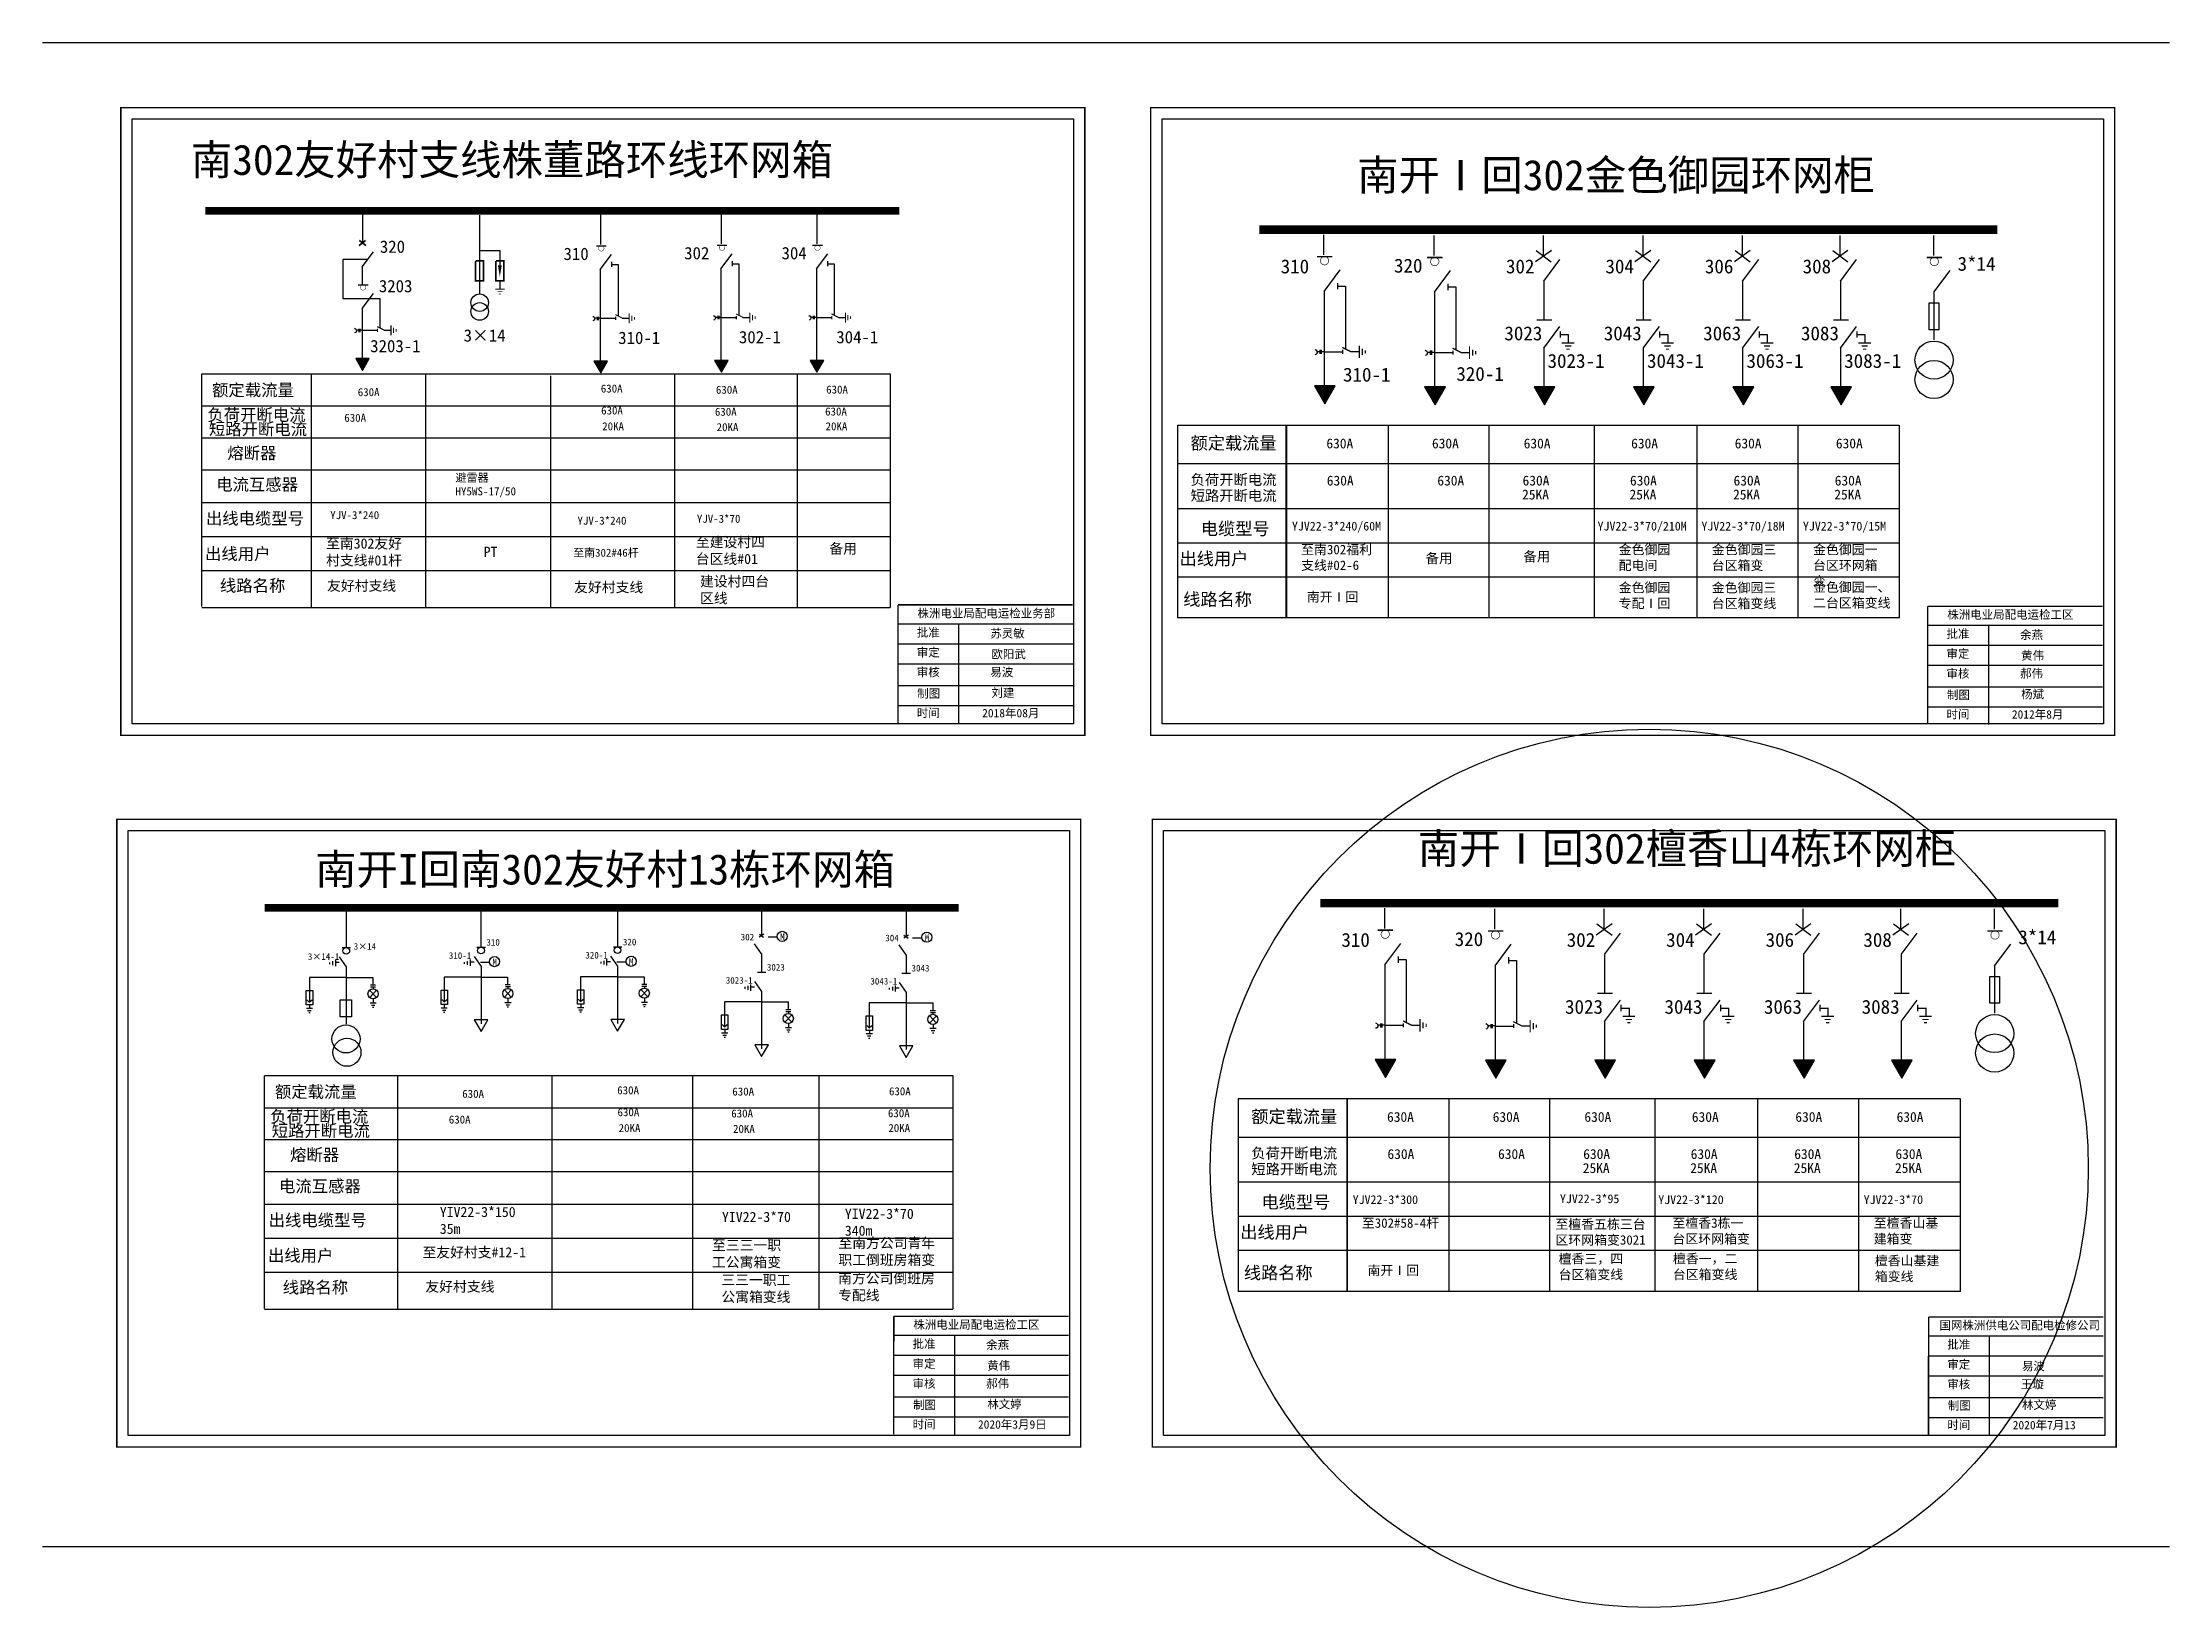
# Model space of a CAD drawing. Extents: x 377 to 797, y -250 to 59.
import ezdxf

# ---------------------------------------------------------------- set-up
doc = ezdxf.new("R2010")
doc.units = 0
doc.header["$LTSCALE"] = 0.774411
doc.layers.get('0').update_dxf_attribs({"linetype": 'CONTINUOUS'})
for name, color, linetype in [('1', 7, 'CONTINUOUS'), ('2', 7, 'CONTINUOUS'), ('Layer2', 1, 'CONTINUOUS')]:
    doc.layers.add(name, color=color, linetype=linetype)
doc.styles.add('HZ', font='')
doc.styles.get("Standard").update_dxf_attribs({"font": '', "height": 2.5})
doc.styles.add('字体', font='', dxfattribs={"height": 2.5})
doc.styles.get('HZ').set_extended_font_data('SimSun')
doc.styles.get('Standard').set_extended_font_data('SimSun')
doc.styles.get('字体').set_extended_font_data('SimSun')

# ---------------------------------------------------------------- blocks, each defined once
blk = doc.blocks.new('JD')
for points in [[(-2, 0.2), (-2, -0.2), (2, 0.2), (2, -0.2)], [(1, -1.2), (1, -0.8), (-1, -1.2), (-1, -0.8)], [(-0.5, -1.8), (-0.5, -2.2), (0.5, -1.8), (0.5, -2.2)]]:
    blk.add_trace(points)

msp = doc.modelspace()

# ---------------------------------------------------------------- hatches: boundary and pattern name
for points in [[(440.38, -6.03), (441.72, -3.7), (439.04, -3.7)], [(511.26, -6.39), (512.6, -4.07), (509.92, -4.07)], [(530.11, -6.39), (531.45, -4.07), (528.77, -4.07)], [(487.43, -6.52), (488.77, -4.2), (486.08, -4.2)], [(630.4, -12.65), (632.46, -9.09), (628.35, -9.09)], [(652.18, -12.8), (654.23, -9.24), (650.12, -9.24)], [(673.78, -12.8), (675.84, -9.24), (671.73, -9.24)], [(693.42, -12.8), (695.47, -9.24), (691.36, -9.24)], [(713.06, -12.8), (715.11, -9.24), (711, -9.24)], [(732.36, -12.8), (734.41, -9.24), (730.3, -9.24)], [(642.39, -145.63), (644.45, -142.07), (640.34, -142.07)], [(664.17, -145.78), (666.22, -142.22), (662.11, -142.22)], [(685.77, -145.78), (687.83, -142.22), (683.71, -142.22)], [(705.41, -145.78), (707.46, -142.22), (703.35, -142.22)], [(725.05, -145.78), (727.1, -142.22), (722.99, -142.22)], [(744.35, -145.78), (746.4, -142.22), (742.29, -142.22)]]:
    msp.add_hatch(color=7).paths.add_polyline_path(points)

# ---------------------------------------------------------------- linework, layer by layer
for p, q in [((377.2, 58.71), (797.2, 58.71)), ((463.49, 24.63), (463.49, 9.01)), ((463.47, 17.62), (467.5, 17.62)), ((467.5, 17.62), (467.5, 14.67)), ((486.58, 18.6), (488.52, 18.6)), ((510.41, 18.73), (512.35, 18.73)), ((529.26, 18.73), (531.2, 18.73)), ((675.15, 17.65), (672, 15.43)), ((672.16, 17.67), (675.13, 15.43)), ((694.78, 17.65), (691.64, 15.43)), ((691.79, 17.67), (694.77, 15.43)), ((714.42, 17.65), (711.28, 15.43)), ((711.43, 17.67), (714.4, 15.43)), ((733.72, 17.65), (730.58, 15.43)), ((730.73, 17.67), (733.71, 15.43)), ((489.53, 15.4), (489.53, 14.4)), ((489.56, 14.9), (490.84, 14.9)), ((490.84, 14.9), (490.84, 4.73)), ((513.37, 15.54), (513.37, 14.53)), ((513.39, 15.03), (514.68, 15.03)), ((514.68, 15.03), (514.68, 4.86)), ((532.22, 15.54), (532.22, 14.53)), ((532.24, 15.03), (533.53, 15.03)), ((533.53, 15.03), (533.53, 4.86)), ((628.88, 16.45), (631.85, 16.45)), ((650.65, 16.3), (653.62, 16.3)), ((749.29, 16.3), (752.26, 16.3)), ((439.54, 10.9), (441.48, 10.9)), ((467.5, 11.58), (467.5, 10.06)), ((632.9, 11.23), (632.9, 10)), ((632.93, 10.61), (634.5, 10.61)), ((634.5, 10.61), (634.5, -1.8)), ((654.67, 11.08), (654.67, 9.85)), ((654.7, 10.46), (656.27, 10.46)), ((656.27, 10.46), (656.27, -1.95)), ((443.8, 8.15), (443.8, 2.33)), ((487.43, 4.27), (490.38, 4.27)), ((491.68, 4.3), (493.04, 4.3)), ((511.26, 4.4), (514.21, 4.4)), ((515.51, 4.43), (516.87, 4.43)), ((530.11, 4.4), (533.06, 4.4)), ((534.36, 4.43), (535.72, 4.43)), ((440.38, 1.9), (443.33, 1.9)), ((444.64, 1.92), (445.99, 1.92)), ((672.25, 3.98), (675.23, 3.98)), ((676.89, 1.67), (676.89, 0.44)), ((676.92, 1.05), (678.49, 1.05)), ((678.49, 1.08), (678.49, -0.57)), ((691.89, 3.98), (694.86, 3.98)), ((696.53, 1.67), (696.53, 0.44)), ((696.56, 1.05), (698.13, 1.05)), ((698.13, 1.08), (698.13, -0.57)), ((711.53, 3.98), (714.5, 3.98)), ((716.17, 1.67), (716.17, 0.44)), ((716.2, 1.05), (717.77, 1.05)), ((717.77, 1.08), (717.77, -0.57)), ((730.83, 3.98), (733.8, 3.98)), ((735.47, 1.67), (735.47, 0.44)), ((735.5, 1.05), (737.07, 1.05)), ((737.07, 1.08), (737.07, -0.57)), ((630.33, -2.36), (633.93, -2.36)), ((635.52, -2.32), (637.17, -2.32)), ((652.1, -2.51), (655.7, -2.51)), ((657.29, -2.47), (658.95, -2.47)), ((408.56, -6.73), (408.56, -52.67)), ((430.24, -6.73), (430.24, -52.82)), ((452.83, -6.73), (452.83, -52.82)), ((477.51, -7.08), (477.51, -52.82)), ((501.98, -6.88), (501.98, -52.82)), ((526.23, -6.87), (526.23, -52.82)), ((544.58, -6.71), (544.58, -52.82)), ((640.86, -116.53), (643.84, -116.53)), ((662.64, -116.68), (665.61, -116.68)), ((687.13, -115.33), (683.99, -117.55)), ((684.15, -115.31), (687.12, -117.55)), ((706.77, -115.33), (703.63, -117.55)), ((703.78, -115.31), (706.75, -117.55)), ((726.41, -115.33), (723.26, -117.55)), ((723.42, -115.31), (726.39, -117.55)), ((745.71, -115.33), (742.57, -117.55)), ((742.72, -115.31), (745.69, -117.55)), ((761.28, -116.68), (764.25, -116.68)), ((644.89, -121.75), (644.89, -122.98)), ((644.92, -122.37), (646.49, -122.37)), ((646.49, -122.37), (646.49, -134.78)), ((666.66, -121.9), (666.66, -123.13)), ((666.69, -122.52), (668.26, -122.52)), ((668.26, -122.52), (668.26, -134.93)), ((684.24, -129), (687.21, -129)), ((703.88, -129), (706.85, -129)), ((723.52, -129), (726.49, -129)), ((742.82, -129), (745.79, -129)), ((688.88, -131.32), (688.88, -132.54)), ((688.91, -131.93), (690.48, -131.93)), ((690.48, -131.9), (690.48, -133.55)), ((708.52, -131.32), (708.52, -132.54)), ((708.55, -131.93), (710.12, -131.93)), ((710.12, -131.9), (710.12, -133.55)), ((728.16, -131.32), (728.16, -132.54)), ((728.18, -131.93), (729.76, -131.93)), ((729.75, -131.9), (729.75, -133.55)), ((747.46, -131.32), (747.46, -132.54)), ((747.49, -131.93), (749.06, -131.93)), ((749.06, -131.9), (749.06, -133.55)), ((642.32, -135.34), (645.92, -135.34)), ((647.51, -135.3), (649.16, -135.3)), ((664.09, -135.49), (667.69, -135.49)), ((669.28, -135.45), (670.94, -135.45)), ((420.97, -145.28), (420.97, -191.22)), ((447.26, -145.28), (447.26, -191.37)), ((477.79, -145.28), (477.79, -191.37)), ((505.54, -145.43), (505.54, -191.37)), ((530.52, -145.42), (530.52, -191.37)), ((556.98, -145.26), (556.98, -191.37)), ((797.2, -238.29), (377.2, -238.29))]:
    msp.add_line(p, q)
at = {"color": 7}
for p, q in [((440.42, 19.32), (440.42, 25.95)), ((487.47, 18.82), (487.47, 25.45)), ((511.3, 18.96), (511.3, 25.58)), ((530.15, 18.96), (530.15, 25.58)), ((630.24, 16.79), (630.24, 20.77)), ((652.01, 16.64), (652.01, 20.61)), ((673.61, 16.64), (673.61, 20.61)), ((693.25, 16.64), (693.25, 20.61)), ((712.89, 16.64), (712.89, 20.61)), ((732.19, 16.64), (732.19, 20.61)), ((750.65, 16.64), (750.65, 20.61)), ((642.23, -116.19), (642.23, -112.21)), ((664, -116.34), (664, -112.37)), ((685.6, -116.34), (685.6, -112.37)), ((705.24, -116.34), (705.24, -112.37)), ((724.88, -116.34), (724.88, -112.37)), ((744.18, -116.34), (744.18, -112.37)), ((762.64, -116.34), (762.64, -112.37))]:
    msp.add_line(p, q, dxfattribs=at)
at = {"color": 0, "linetype": 'Continuous'}
for p, q in [((441.43, 15.88), (436.5, 15.88)), ((436.5, 15.88), (436.5, 8.14)), ((436.5, 8.14), (443.81, 8.14))]:
    msp.add_line(p, q, dxfattribs=at)
at = {"color": 0}
for p, q in [((440.29, 14.4), (440.29, 10.94)), ((487.34, 13.9), (487.34, -4.61)), ((511.17, 14.04), (511.17, -4.48)), ((530.02, 14.04), (530.02, -4.48)), ((630.27, 9.59), (630.27, -9.25)), ((652.04, 9.43), (652.04, -9.4)), ((673.65, 11.58), (673.65, 4.01)), ((693.28, 11.58), (693.28, 4.01)), ((712.92, 11.58), (712.92, 4.01)), ((732.22, 11.58), (732.22, 4.01)), ((750.68, 9.43), (750.68, 0.01)), ((440.29, 6.2), (440.29, -4.11)), ((673.65, -1.56), (673.65, -9.4)), ((693.28, -1.56), (693.28, -9.4)), ((712.92, -1.56), (712.92, -9.4)), ((732.22, -1.56), (732.22, -9.4)), ((622.74, -16.81), (622.74, -54.9)), ((622.83, -16.81), (622.83, -54.9)), ((642.9, -16.81), (642.9, -54.9)), ((662.79, -16.81), (662.79, -54.9)), ((683.6, -16.81), (683.6, -54.9)), ((703.87, -16.81), (703.87, -54.9)), ((723.79, -16.81), (723.79, -54.9)), ((743.85, -16.81), (743.85, -54.9)), ((601.39, -24.44), (743.85, -24.44)), ((601.39, -33.26), (743.85, -33.26)), ((601.39, -46.76), (629.35, -46.76)), ((629.26, -46.76), (681.78, -46.76)), ((681.51, -46.76), (743.85, -46.76)), ((685.63, -121.4), (685.63, -128.97)), ((705.27, -121.4), (705.27, -128.97)), ((724.91, -121.4), (724.91, -128.97)), ((744.21, -121.4), (744.21, -128.97)), ((642.26, -123.4), (642.26, -142.23)), ((664.03, -123.55), (664.03, -142.38)), ((762.67, -123.55), (762.67, -132.97)), ((685.63, -134.55), (685.63, -142.38)), ((705.27, -134.55), (705.27, -142.38)), ((724.91, -134.55), (724.91, -142.38)), ((744.21, -134.55), (744.21, -142.38)), ((634.73, -149.79), (634.73, -187.88)), ((634.81, -149.79), (634.81, -187.88)), ((654.89, -149.79), (654.89, -187.88)), ((674.78, -149.79), (674.78, -187.88)), ((695.59, -149.79), (695.59, -187.88)), ((715.85, -149.79), (715.85, -187.88)), ((735.78, -149.79), (735.78, -187.88)), ((755.84, -149.79), (755.84, -187.88)), ((613.38, -157.42), (755.84, -157.42)), ((613.38, -166.24), (755.84, -166.24)), ((613.38, -179.74), (641.34, -179.74)), ((641.25, -179.74), (693.77, -179.74)), ((693.5, -179.74), (755.84, -179.74))]:
    msp.add_line(p, q, dxfattribs=at)
at = {"linetype": 'Continuous'}
for p, q in [((408.66, -6.71), (544.58, -6.71)), ((408.56, -13.04), (431.13, -13.04)), ((431.13, -13.04), (544.54, -13.04)), ((408.56, -19.36), (448.63, -19.36)), ((448.36, -19.36), (544.58, -19.36)), ((408.56, -25.68), (544.58, -25.68)), ((408.56, -32.08), (544.58, -32.08)), ((408.56, -38.81), (544.58, -38.81)), ((408.66, -45.53), (544.58, -45.53)), ((408.66, -52.82), (544.58, -52.82)), ((421.06, -145.26), (556.98, -145.26)), ((420.97, -151.6), (443.53, -151.6)), ((443.53, -151.6), (556.95, -151.6)), ((420.97, -157.91), (461.04, -157.91)), ((460.77, -157.91), (556.98, -157.91)), ((420.97, -164.23), (556.98, -164.23)), ((420.97, -170.63), (556.98, -170.63)), ((420.97, -177.36), (556.98, -177.36)), ((421.06, -184.08), (556.98, -184.08)), ((421.06, -191.37), (556.98, -191.37))]:
    msp.add_line(p, q, dxfattribs=at)
at = {"color": 7, "linetype": 'Continuous'}
for p, q in [((546.12, -56.08), (580.64, -56.08)), ((558.1, -56.08), (558.1, -75.7)), ((749.47, -56.35), (783.98, -56.35)), ((761.44, -56.35), (761.44, -75.97)), ((546.12, -60.02), (580.64, -60.02)), ((749.47, -60.28), (783.98, -60.28)), ((546.12, -63.95), (580.64, -63.95)), ((749.47, -64.22), (783.98, -64.22)), ((546.12, -68.24), (580.64, -68.24)), ((749.47, -68.5), (783.98, -68.5)), ((546.12, -72.17), (580.64, -72.17)), ((749.47, -72.43), (783.98, -72.43)), ((437.16, -112.83), (437.16, -119.92)), ((463.77, -112.76), (463.77, -119.86)), ((490.73, -112.7), (490.73, -119.79)), ((519.17, -112.15), (519.17, -117.65)), ((547.72, -112.32), (547.72, -117.82)), ((436.35, -119.97), (438.04, -119.97)), ((462.4, -121.78), (463.79, -123.73)), ((462.96, -119.9), (464.65, -119.9)), ((489.35, -121.71), (490.75, -123.67)), ((489.92, -119.84), (491.61, -119.84)), ((519.17, -121.23), (517.79, -119.28)), ((519.17, -121.23), (519.17, -124.78)), ((520.46, -117.88), (522.19, -117.88)), ((547.72, -121.41), (546.34, -119.45)), ((547.72, -121.41), (547.72, -124.96)), ((549.01, -118.06), (550.74, -118.06)), ((437.23, -125.87), (429.89, -125.87)), ((429.89, -125.87), (429.89, -130.76)), ((433.86, -122.91), (433.86, -123.25)), ((434.47, -122.7), (434.47, -123.44)), ((435.02, -122.43), (435.02, -123.65)), ((435.8, -122.93), (435.02, -122.93)), ((435.79, -121.84), (437.18, -123.79)), ((437.18, -123.79), (437.18, -135.09)), ((437.23, -125.87), (442.43, -125.87)), ((442.43, -125.87), (442.43, -127.35)), ((463.84, -125.81), (456.49, -125.81)), ((456.49, -125.81), (456.49, -130.7)), ((460.47, -122.85), (460.47, -123.19)), ((461.08, -122.64), (461.08, -123.38)), ((461.63, -122.37), (461.63, -123.59)), ((462.41, -122.87), (461.63, -122.87)), ((463.65, -122.88), (465.38, -122.88)), ((463.79, -123.73), (463.79, -135.03)), ((463.84, -125.81), (469.04, -125.81)), ((469.04, -125.81), (469.04, -127.28)), ((490.79, -125.74), (483.45, -125.74)), ((483.45, -125.74), (483.45, -130.64)), ((487.43, -122.79), (487.43, -123.12)), ((488.04, -122.58), (488.04, -123.31)), ((488.59, -122.3), (488.59, -123.52)), ((489.37, -122.81), (488.59, -122.81)), ((490.6, -122.82), (492.34, -122.82)), ((490.75, -123.67), (490.75, -134.97)), ((490.79, -125.74), (496, -125.74)), ((496, -125.74), (496, -127.22)), ((518.35, -124.83), (520.04, -124.83)), ((546.9, -125.01), (548.6, -125.01)), ((441.79, -128.39), (443.13, -129.83)), ((443.16, -128.41), (441.8, -129.86)), ((441.95, -127.35), (442.95, -127.35)), ((441.99, -127.74), (442.98, -127.74)), ((442.48, -127.74), (442.48, -128.05)), ((442.5, -130.13), (442.5, -130.85)), ((468.4, -128.33), (469.74, -129.77)), ((469.77, -128.35), (468.41, -129.8)), ((468.56, -127.29), (469.55, -127.29)), ((468.59, -127.68), (469.59, -127.68)), ((469.09, -127.68), (469.09, -127.99)), ((469.1, -130.06), (469.1, -130.79)), ((483.45, -130.65), (482.98, -130.19)), ((483.45, -130.65), (483.98, -130.19)), ((495.35, -128.26), (496.7, -129.71)), ((496.72, -128.29), (495.37, -129.73)), ((495.52, -127.22), (496.51, -127.22)), ((495.55, -127.61), (496.55, -127.61)), ((496.05, -127.61), (496.05, -127.92)), ((496.06, -130), (496.06, -130.72)), ((515.86, -127.77), (515.86, -128.11)), ((516.47, -127.56), (516.47, -128.3)), ((517.02, -127.29), (517.02, -128.51)), ((517.8, -127.8), (517.02, -127.8)), ((517.79, -126.7), (519.18, -128.65)), ((519.18, -128.65), (519.18, -139.96)), ((544.41, -127.95), (544.41, -128.29)), ((545.02, -127.74), (545.02, -128.48)), ((545.57, -127.47), (545.57, -128.69)), ((546.35, -127.97), (545.57, -127.97)), ((546.34, -126.88), (547.74, -128.83)), ((547.74, -128.83), (547.74, -140.13)), ((429.29, -131.94), (430.5, -131.94)), ((429.88, -130.78), (429.41, -130.31)), ((429.55, -132.4), (430.24, -132.4)), ((429.76, -132.81), (430.04, -132.81)), ((429.88, -130.78), (430.42, -130.31)), ((429.91, -131.32), (429.91, -131.93)), ((441.88, -130.88), (443.1, -130.88)), ((442.15, -131.34), (442.83, -131.34)), ((442.36, -131.75), (442.63, -131.75)), ((455.9, -131.88), (457.11, -131.88)), ((456.49, -130.72), (456.02, -130.25)), ((456.16, -132.33), (456.85, -132.33)), ((456.37, -132.74), (456.65, -132.74)), ((456.49, -130.72), (457.02, -130.25)), ((456.52, -131.26), (456.52, -131.87)), ((468.49, -130.82), (469.71, -130.82)), ((468.76, -131.28), (469.44, -131.28)), ((468.97, -131.69), (469.24, -131.69)), ((482.86, -131.81), (484.07, -131.81)), ((483.12, -132.27), (483.81, -132.27)), ((483.33, -132.68), (483.6, -132.68)), ((483.48, -131.19), (483.48, -131.81)), ((495.45, -130.76), (496.67, -130.76)), ((495.72, -131.21), (496.4, -131.21)), ((495.93, -131.62), (496.2, -131.62)), ((519.23, -130.73), (511.89, -130.73)), ((511.89, -130.73), (511.89, -135.62)), ((519.23, -130.73), (524.43, -130.73)), ((523.79, -133.25), (525.13, -134.69)), ((525.16, -133.27), (523.8, -134.72)), ((523.95, -132.21), (524.95, -132.21)), ((523.99, -132.6), (524.98, -132.6)), ((524.43, -130.73), (524.43, -132.21)), ((524.48, -132.6), (524.48, -132.91)), ((547.78, -130.91), (540.44, -130.91)), ((540.44, -130.91), (540.44, -135.8)), ((547.78, -130.91), (552.99, -130.91)), ((552.34, -133.43), (553.68, -134.87)), ((553.71, -133.45), (552.35, -134.9)), ((552.51, -132.39), (553.5, -132.39)), ((552.54, -132.78), (553.53, -132.78)), ((552.99, -130.91), (552.99, -132.38)), ((553.03, -132.78), (553.03, -133.09)), ((511.29, -136.8), (512.51, -136.8)), ((511.88, -135.64), (511.41, -135.17)), ((511.55, -137.26), (512.24, -137.26)), ((511.77, -137.67), (512.04, -137.67)), ((511.88, -135.64), (512.42, -135.17)), ((511.91, -136.18), (511.91, -136.79)), ((523.88, -135.75), (525.1, -135.75)), ((524.15, -136.2), (524.83, -136.2)), ((524.36, -136.61), (524.63, -136.61)), ((524.5, -134.99), (524.5, -135.71)), ((539.84, -136.98), (541.06, -136.98)), ((540.43, -135.82), (539.96, -135.35)), ((540.11, -137.44), (540.79, -137.44)), ((540.32, -137.85), (540.59, -137.85)), ((540.43, -135.82), (540.97, -135.35)), ((540.47, -136.36), (540.47, -136.97)), ((552.44, -135.92), (553.65, -135.92)), ((552.7, -136.38), (553.39, -136.38)), ((552.91, -136.79), (553.19, -136.79)), ((553.05, -135.17), (553.05, -135.89)), ((545.3, -196.54), (579.81, -196.54)), ((557.28, -196.54), (557.28, -216.17)), ((749.63, -196.67), (784.14, -196.67)), ((761.61, -196.67), (761.61, -216.29)), ((545.3, -200.48), (579.81, -200.48)), ((749.63, -200.61), (784.14, -200.61)), ((545.3, -204.41), (579.81, -204.41)), ((749.63, -204.54), (784.14, -204.54)), ((545.3, -208.7), (579.81, -208.7)), ((749.63, -208.83), (784.14, -208.83)), ((545.3, -212.63), (579.81, -212.63)), ((749.63, -212.76), (784.14, -212.76))]:
    msp.add_line(p, q, dxfattribs=at)
at = {"color": 7, "linetype": 'Continuous', "const_width": 0.277}
for points in [[(392.66, 45.86), (583.02, 45.86), (583.02, -78.08), (392.66, -78.08)], [(596.04, 45.86), (786.39, 45.86), (786.39, -78.08), (596.04, -78.08)], [(391.87, -94.66), (582.22, -94.66), (582.22, -218.6), (391.87, -218.6)], [(596.33, -94.66), (786.68, -94.66), (786.68, -218.6), (596.33, -218.6)]]:
    msp.add_lwpolyline(points, close=True, dxfattribs=at)
at = {"color": 7, "linetype": 'Continuous'}
for points in [[(394.9, 43.62), (580.78, 43.62), (580.78, -75.84), (394.9, -75.84)], [(598.27, 43.62), (784.15, 43.62), (784.15, -75.84), (598.27, -75.84)], [(394.11, -96.9), (579.99, -96.9), (579.99, -216.36), (394.11, -216.36)], [(598.57, -96.9), (784.45, -96.9), (784.45, -216.36), (598.57, -216.36)], [(429.28, -128.44), (430.55, -128.44), (430.55, -131.32), (429.28, -131.32)], [(455.89, -128.38), (457.16, -128.38), (457.16, -131.26), (455.89, -131.26)], [(482.84, -128.31), (484.12, -128.31), (484.12, -131.19), (482.84, -131.19)], [(435.98, -130.33), (438.18, -130.33), (438.18, -133.67), (435.98, -133.67)], [(463.79, -136.59), (465.14, -134.25), (462.44, -134.25)], [(490.75, -136.52), (492.1, -134.19), (489.4, -134.19)], [(511.28, -133.3), (512.55, -133.3), (512.55, -136.18), (511.28, -136.18)], [(539.83, -133.48), (541.1, -133.48), (541.1, -136.36), (539.83, -136.36)], [(519.18, -141.51), (520.53, -139.18), (517.84, -139.18)], [(547.74, -141.69), (549.08, -139.36), (546.39, -139.36)]]:
    msp.add_lwpolyline(points, close=True, dxfattribs=at)
for points, const_width in [([(409.36, 25.49), (546.41, 25.49)], 1.56), ([(441, 19.64), (439.68, 18.61)], 0.327), ([(439.76, 19.64), (441.07, 18.61)], 0.327), ([(486.58, 18.6), (488.52, 18.6)], 0.165), ([(510.41, 18.73), (512.35, 18.73)], 0.165), ([(529.26, 18.73), (531.2, 18.73)], 0.165), ([(462.69, 15.6), (462.69, 11.68), (464.26, 11.68), (464.26, 15.6), (462.74, 15.6)], 0.332), ([(466.71, 15.6), (466.71, 11.68), (468.29, 11.68), (468.29, 15.6), (466.76, 15.6)], 0.332), ([(628.88, 16.45), (631.85, 16.45)], 0.253), ([(650.65, 16.3), (653.62, 16.3)], 0.253), ([(749.29, 16.3), (752.26, 16.3)], 0.253), ([(439.54, 10.9), (441.48, 10.9)], 0.165), ([(490.32, 4.99), (491.76, 4.27)], 0.216), ([(490.38, 4.6), (490.38, 3.94)], 0.216), ([(514.16, 5.12), (515.6, 4.4)], 0.216), ([(514.21, 4.73), (514.21, 4.07)], 0.216), ([(533.01, 5.12), (534.45, 4.4)], 0.216), ([(533.06, 4.73), (533.06, 4.07)], 0.216), ([(443.28, 2.62), (444.72, 1.9)], 0.216), ([(443.33, 2.23), (443.33, 1.56)], 0.216), ([(633.86, -1.48), (635.62, -2.36)], 0.264), ([(633.93, -1.95), (633.93, -2.76)], 0.264), ([(655.64, -1.63), (657.39, -2.51)], 0.264), ([(655.7, -2.1), (655.7, -2.91)], 0.264), ([(421.07, -112.15), (558.12, -112.15)], 1.56), ([(640.86, -116.53), (643.84, -116.53)], 0.253), ([(662.64, -116.68), (665.61, -116.68)], 0.253), ([(761.28, -116.68), (764.25, -116.68)], 0.253), ([(645.85, -134.46), (647.61, -135.34)], 0.264), ([(645.92, -134.93), (645.92, -135.74)], 0.264), ([(667.62, -134.61), (669.38, -135.49)], 0.264), ([(667.69, -135.08), (667.69, -135.89)], 0.264)]:
    msp.add_lwpolyline(points, dxfattribs=dict(const_width=const_width))
at = {"color": 0, "const_width": 1.66}
for points in [[(617.51, 21.76), (763.24, 21.76)], [(629.5, -111.22), (775.23, -111.22)]]:
    msp.add_lwpolyline(points, dxfattribs=at)
for points, const_width in [([(487, 18.06, 1), (488.08, 18.06, 1)], 0.0824), ([(510.84, 18.19, 1), (511.91, 18.19, 1)], 0.0824), ([(529.69, 18.19, 1), (530.76, 18.19, 1)], 0.0824), ([(629.53, 15.62, 1), (631.17, 15.62, 1)], 0.126), ([(651.3, 15.47, 1), (652.94, 15.47, 1)], 0.126), ([(749.94, 15.47, 1), (751.58, 15.47, 1)], 0.126), ([(439.96, 10.36, 1), (441.03, 10.36, 1)], 0.0824), ([(641.52, -117.36, 1), (643.16, -117.36, 1)], 0.126), ([(663.29, -117.51, 1), (664.93, -117.51, 1)], 0.126), ([(761.93, -117.51, 1), (763.57, -117.51, 1)], 0.126)]:
    msp.add_lwpolyline(points, format="xyb", close=True, dxfattribs=dict(const_width=const_width))
for points, format in [([(467.5, 14.72, 0.774, 0, 0), (467.5, 12.51, 0, 0, 0)], "xyseb"), ([(485.86, 4.65, -0.877934), (485.87, 3.77)], "xyb"), ([(509.69, 4.78, -0.877934), (509.71, 3.91)], "xyb"), ([(528.54, 4.78, -0.877934), (528.56, 3.91)], "xyb"), ([(438.81, 2.28, -0.877934), (438.83, 1.4)], "xyb"), ([(628.42, -1.89, -0.877934), (628.44, -2.96)], "xyb"), ([(650.19, -2.04, -0.877934), (650.21, -3.11)], "xyb"), ([(640.4, -134.87, -0.877934), (640.42, -135.94)], "xyb"), ([(662.18, -135.02, -0.877934), (662.2, -136.09)], "xyb")]:
    msp.add_lwpolyline(points, format=format)
for points in [[(486.7, 4.28), (486.24, 4.28)], [(486.7, 4.58), (486.7, 3.92)], [(486.9, 4.58), (486.9, 3.92)], [(487.42, 4.28), (486.9, 4.28)], [(510.53, 4.41), (510.08, 4.41)], [(510.53, 4.72), (510.53, 4.06)], [(510.74, 4.72), (510.74, 4.06)], [(511.26, 4.41), (510.74, 4.41)], [(529.38, 4.41), (528.93, 4.41)], [(529.38, 4.72), (529.38, 4.06)], [(529.59, 4.72), (529.59, 4.06)], [(530.11, 4.41), (529.59, 4.41)], [(439.66, 1.91), (439.2, 1.91)], [(439.66, 2.21), (439.66, 1.55)], [(439.86, 2.21), (439.86, 1.55)], [(440.38, 1.91), (439.86, 1.91)], [(629.44, -2.34), (628.89, -2.34)], [(629.44, -1.97), (629.44, -2.77)], [(629.69, -1.97), (629.69, -2.77)], [(630.33, -2.34), (629.69, -2.34)], [(651.22, -2.49), (650.66, -2.49)], [(651.22, -2.12), (651.22, -2.93)], [(651.46, -2.12), (651.46, -2.93)], [(652.1, -2.49), (651.46, -2.49)], [(641.43, -135.32), (640.88, -135.32)], [(641.43, -134.95), (641.43, -135.76)], [(641.68, -134.95), (641.68, -135.76)], [(642.32, -135.32), (641.68, -135.32)], [(663.21, -135.47), (662.65, -135.47)], [(663.21, -135.11), (663.21, -135.91)], [(663.45, -135.11), (663.45, -135.91)], [(664.09, -135.47), (663.45, -135.47)]]:
    msp.add_lwpolyline(points)
at = {"color": 0, "linetype": 'Continuous'}
for points in [[(749.75, 7.3), (751.66, 7.3), (751.66, 2), (749.75, 2)], [(761.74, -125.68), (763.65, -125.68), (763.65, -130.98), (761.74, -130.98)]]:
    msp.add_lwpolyline(points, close=True, dxfattribs=at)
at = {"color": 7}
for points in [[(440.38, -6.03), (441.72, -3.7), (439.04, -3.7)], [(511.26, -6.39), (512.6, -4.07), (509.92, -4.07)], [(530.11, -6.39), (531.45, -4.07), (528.77, -4.07)], [(487.43, -6.52), (488.77, -4.2), (486.08, -4.2)], [(630.4, -12.65), (632.46, -9.09), (628.35, -9.09)], [(652.18, -12.8), (654.23, -9.24), (650.12, -9.24)], [(673.78, -12.8), (675.84, -9.24), (671.73, -9.24)], [(693.42, -12.8), (695.47, -9.24), (691.36, -9.24)], [(713.06, -12.8), (715.11, -9.24), (711, -9.24)], [(732.36, -12.8), (734.41, -9.24), (730.3, -9.24)], [(642.39, -145.63), (644.45, -142.07), (640.34, -142.07)], [(664.17, -145.78), (666.22, -142.22), (662.11, -142.22)], [(685.77, -145.78), (687.83, -142.22), (683.71, -142.22)], [(705.41, -145.78), (707.46, -142.22), (703.35, -142.22)], [(725.05, -145.78), (727.1, -142.22), (722.99, -142.22)], [(744.35, -145.78), (746.4, -142.22), (742.29, -142.22)]]:
    msp.add_lwpolyline(points, close=True, dxfattribs=at)
at = {"color": 7, "linetype": 'Continuous', "const_width": 0.277}
for points in [[(546.12, -52.32), (546.1, -75.64)], [(546.12, -52.32), (580.64, -52.32)], [(749.47, -52.59), (749.45, -75.9)], [(749.47, -52.59), (783.98, -52.59)], [(545.3, -192.79), (545.28, -216.1)], [(545.3, -192.79), (579.81, -192.79)], [(749.63, -192.91), (749.61, -216.23)], [(749.63, -192.91), (784.14, -192.91)]]:
    msp.add_lwpolyline(points, dxfattribs=at)
at = {"color": 7, "linetype": 'Continuous'}
for points in [[(519.64, -117.35), (518.69, -117.94)], [(518.75, -117.35), (519.57, -117.94)], [(548.19, -117.53), (547.25, -118.12)], [(547.31, -117.53), (548.13, -118.12)]]:
    msp.add_lwpolyline(points, dxfattribs=at)
for centre in [(463.52, 7.35), (463.52, 5.61)]:
    msp.add_circle(centre, 1.74)
at = {"color": 0, "linetype": 'Continuous'}
for centre in [(750.71, -3.99), (750.71, -7.83), (762.69, -136.97), (762.69, -140.81)]:
    msp.add_circle(centre, 3.76, dxfattribs=at)
at = {"color": 1, "linetype": 'Continuous'}
msp.add_circle((694.47, -163.58), 86.7, dxfattribs=at)
at = {"color": 7, "linetype": 'Continuous'}
for centre, radius in [((523.27, -117.77), 1), ((551.82, -117.95), 1), ((437.17, -120.63), 0.666), ((463.78, -120.56), 0.666), ((466.46, -122.77), 1), ((490.74, -120.5), 0.666), ((493.42, -122.7), 1), ((442.46, -129.12), 1), ((469.07, -129.06), 1), ((496.03, -128.99), 1), ((524.46, -133.98), 1), ((553.01, -134.16), 1), ((437.12, -138.03), 2.77), ((437.31, -140.66), 2.77)]:
    msp.add_circle(centre, radius, dxfattribs=at)
at = {"layer": '1'}
for points in [[(485.86, 4.66, -0.877934), (485.87, 3.78)], [(509.69, 4.79, -0.877934), (509.71, 3.92)], [(528.54, 4.79, -0.877934), (528.56, 3.92)], [(438.81, 2.29, -0.877934), (438.83, 1.41)], [(628.41, -1.88, -0.877934), (628.43, -2.95)], [(650.19, -2.03, -0.877934), (650.21, -3.1)], [(640.4, -134.86, -0.877934), (640.42, -135.93)], [(662.18, -135.01, -0.877934), (662.2, -136.08)]]:
    msp.add_lwpolyline(points, format="xyb", dxfattribs=at)
at = {"layer": '2'}
for p, q in [((440.29, 14.4), (442.53, 17.38)), ((487.34, 13.9), (489.57, 16.88)), ((511.17, 14.04), (513.4, 17.02)), ((530.02, 14.04), (532.25, 17.02)), ((630.27, 9.56), (633.46, 13.82)), ((652.04, 9.41), (655.23, 13.67)), ((673.65, 11.6), (676.84, 15.86)), ((693.28, 11.6), (696.47, 15.86)), ((712.92, 11.6), (716.11, 15.86)), ((732.22, 11.6), (735.41, 15.86)), ((750.68, 9.41), (753.87, 13.67)), ((440.29, 6.2), (442.53, 9.18)), ((673.65, -1.62), (676.84, 2.64)), ((693.28, -1.62), (696.47, 2.64)), ((712.92, -1.62), (716.11, 2.64)), ((732.22, -1.62), (735.41, 2.64)), ((601.39, -16.81), (629.35, -16.81)), ((601.39, -54.9), (601.39, -16.81)), ((629.26, -16.81), (681.78, -16.81)), ((681.51, -16.81), (743.79, -16.81)), ((601.39, -40.05), (629.35, -40.05)), ((629.26, -40.05), (681.78, -40.05)), ((681.51, -40.05), (743.85, -40.05)), ((629.35, -54.9), (601.39, -54.9)), ((743.92, -54.9), (629.26, -54.9)), ((685.63, -121.38), (688.82, -117.12)), ((705.27, -121.38), (708.46, -117.12)), ((724.91, -121.38), (728.1, -117.12)), ((744.21, -121.38), (747.4, -117.12)), ((642.26, -123.42), (645.45, -119.16)), ((664.03, -123.57), (667.22, -119.31)), ((762.67, -123.57), (765.86, -119.31)), ((685.63, -134.6), (688.82, -130.34)), ((705.27, -134.6), (708.46, -130.34)), ((724.91, -134.6), (728.1, -130.34)), ((744.21, -134.6), (747.4, -130.34)), ((613.38, -149.79), (641.34, -149.79)), ((613.38, -187.88), (613.38, -149.79)), ((641.25, -149.79), (693.77, -149.79)), ((693.5, -149.79), (755.78, -149.79)), ((613.38, -173.03), (641.34, -173.03)), ((641.25, -173.03), (693.77, -173.03)), ((693.5, -173.03), (755.84, -173.03)), ((641.34, -187.88), (613.38, -187.88)), ((755.91, -187.88), (641.25, -187.88))]:
    msp.add_line(p, q, dxfattribs=at)

# ---------------------------------------------------------------- block references
for p, xscale, yscale, zscale in [((467.53, 9.99), 0.4643390550012896, 0.4643390549371844, 0.4643390550196499), ((678.44, -0.6), 0.6149904478500421, 0.6149904478500421, 0.6149904479588475), ((698.08, -0.6), 0.6149904478500421, 0.6149904478500421, 0.6149904479588475), ((717.72, -0.6), 0.6149904478500421, 0.6149904478500421, 0.6149904479588475), ((737.02, -0.6), 0.6149904478500421, 0.6149904478500421, 0.6149904479588475), ((690.43, -133.58), 0.6149904478500048, 0.6149904478500332, 0.6149904479588475), ((710.07, -133.58), 0.6149904478500048, 0.6149904478500332, 0.6149904479588475), ((729.71, -133.58), 0.6149904478500048, 0.6149904478500332, 0.6149904479588475), ((749.01, -133.58), 0.6149904478500048, 0.6149904478500332, 0.6149904479588475)]:
    msp.add_blockref('JD', p, dxfattribs=dict(xscale=xscale, yscale=yscale, zscale=zscale))
at = {"rotation": 90}
for p, xscale, yscale, zscale in [((493.06, 4.26), 0.5041395453605304, 0.5041395453605304, 0.5041395454499057), ((516.89, 4.39), 0.5041395453605304, 0.5041395453605304, 0.5041395454499057), ((535.74, 4.39), 0.5041395453605304, 0.5041395453605304, 0.5041395454499057), ((446.01, 1.88), 0.5041395453605304, 0.5041395453605304, 0.5041395454499057), ((637.2, -2.37), 0.6149904478500421, 0.6149904478500421, 0.6149904479588475), ((658.97, -2.52), 0.6149904478500421, 0.6149904478500421, 0.6149904479588475), ((649.19, -135.35), 0.6149904478500332, 0.6149904478500332, 0.6149904479588475), ((670.96, -135.5), 0.6149904478500332, 0.6149904478500332, 0.6149904479588475)]:
    msp.add_blockref('JD', p, dxfattribs=dict(at, xscale=xscale, yscale=yscale, zscale=zscale))

# ---------------------------------------------------------------- texts
at = {"color": 0}
for s, p in [('320', (443.81, 17.19)), ('310', (480.07, 15.77)), ('302', (503.9, 15.91)), ('304', (523.13, 15.91)), ('3203', (443.61, 9.4)), ('3×14', (460.35, -0.35)), ('310-1', (490.87, -0.81)), ('302-1', (514.71, -0.67)), ('304-1', (533.94, -0.67)), ('3203-1', (441.9, -2.44))]:
    msp.add_text(s, height=2.438, dxfattribs=at).set_placement(p)
at = {"color": 7, "linetype": 'Continuous', "style": '字体'}
for s, height, p in [('310', 2.756, (621.69, 13.13)), ('320', 2.756, (644.07, 13.28)), ('302', 2.756, (666.18, 13.13)), ('304', 2.756, (685.82, 13.13)), ('306', 2.756, (705.46, 13.13)), ('308', 2.756, (724.76, 13.13)), ('3*14', 2.756, (755.36, 13.65)), ('3023', 2.756, (665.86, -0.09)), ('3043', 2.756, (685.49, -0.09)), ('3063', 2.756, (705.13, -0.09)), ('3083', 2.756, (724.43, -0.09)), ('3023-1', 2.756, (674.39, -5.53)), ('3043-1', 2.756, (694.03, -5.53)), ('3063-1', 2.756, (713.67, -5.53)), ('3083-1', 2.756, (732.97, -5.53)), ('310-1', 2.756, (634, -8.24)), ('320-1', 2.756, (656.38, -8.09)), ('630A', 1.947, (630.72, -21.42)), ('630A', 1.947, (651.57, -21.42)), ('630A', 1.947, (669.68, -21.42)), ('630A', 1.947, (690.9, -21.42)), ('630A', 1.947, (711.35, -21.42)), ('630A', 1.947, (731.33, -21.42)), ('630A', 1.947, (630.8, -28.75)), ('630A', 1.947, (652.63, -28.75)), ('630A', 1.947, (669.46, -28.75)), ('630A', 1.947, (690.67, -28.75)), ('630A', 1.947, (711.12, -28.75)), ('630A', 1.947, (731.1, -28.75)), ('25KA', 1.947, (669.37, -31.51)), ('25KA', 1.947, (690.58, -31.51)), ('25KA', 1.947, (711.03, -31.51)), ('25KA', 1.947, (731.01, -31.51)), ('YJV22-3*240/60M', 1.7245, (623.92, -37.64)), ('YJV22-3*70/210M', 1.7245, (684.27, -37.64)), ('YJV22-3*70/18M', 1.7245, (704.78, -37.64)), ('YJV22-3*70/15M', 1.7245, (724.82, -37.64)), ('备用', 1.947, (650.3, -44.09)), ('备用', 1.947, (669.61, -43.75)), ('310', 2.756, (633.68, -119.85)), ('320', 2.756, (656.06, -119.7)), ('302', 2.756, (678.17, -119.85)), ('304', 2.756, (697.81, -119.85)), ('306', 2.756, (717.45, -119.85)), ('308', 2.756, (736.75, -119.85)), ('3*14', 2.756, (767.35, -119.33)), ('3023', 2.756, (677.84, -133.07)), ('3043', 2.756, (697.48, -133.07)), ('3063', 2.756, (717.12, -133.07)), ('3083', 2.756, (736.42, -133.07)), ('630A', 1.947, (642.7, -154.4)), ('630A', 1.947, (663.56, -154.4)), ('630A', 1.947, (681.67, -154.4)), ('630A', 1.947, (702.89, -154.4)), ('630A', 1.947, (723.33, -154.4)), ('630A', 1.947, (743.32, -154.4)), ('630A', 1.947, (642.78, -161.73)), ('630A', 1.947, (664.62, -161.73)), ('25KA', 1.947, (681.35, -164.49)), ('630A', 1.947, (681.44, -161.73)), ('25KA', 1.947, (702.57, -164.49)), ('630A', 1.947, (702.66, -161.73)), ('25KA', 1.947, (723.02, -164.49)), ('630A', 1.947, (723.11, -161.73)), ('25KA', 1.947, (743, -164.49)), ('630A', 1.947, (743.09, -161.73)), ('YJV22-3*300', 1.7245, (635.91, -170.62)), ('YJV22-3*95', 1.724, (676.84, -170.45)), ('YJV22-3*120', 1.7245, (696.26, -170.62)), ('YJV22-3*70', 1.724, (736.81, -170.62))]:
    msp.add_text(s, height=height, dxfattribs=at).set_placement(p)
at = {"style": 'HZ'}
for s, p in [('额定载流量', (410.68, -11.09)), ('负荷开断电流', (409.74, -15.98)), ('短路开断电流', (410.05, -18.78)), ('熔断器', (413.68, -23.53)), ('电流互感器', (411.49, -29.74)), ('出线电缆型号', (409.45, -36.44)), ('出线用户', (409.29, -43.42)), ('线路名称', (412.22, -49.7)), ('额定载流量', (423.08, -149.64)), ('负荷开断电流', (422.15, -154.53)), ('短路开断电流', (422.45, -157.34)), ('熔断器', (426.08, -162.09)), ('电流互感器', (423.89, -168.29)), ('出线电缆型号', (421.85, -175)), ('出线用户', (421.7, -181.97)), ('线路名称', (424.62, -188.26))]:
    msp.add_text(s, height=2.369, dxfattribs=at).set_placement(p)
for s, p in [('630A', (439.45, -11.11)), ('630A', (487.44, -10.4)), ('630A', (510.17, -10.64)), ('630A', (531.94, -10.6)), ('630A', (436.79, -16.17)), ('630A', (487.5, -14.73)), ('20KA', (487.72, -17.85)), ('630A', (509.97, -14.98)), ('20KA', (510.31, -18.02)), ('630A', (531.73, -14.93)), ('20KA', (531.82, -17.85)), ('YJV-3*240', (434.01, -35.39)), ('YJV-3*240', (482.84, -36.48)), ('YJV-3*70', (506.41, -36.11)), ('至南302#46杆', (482, -42.81)), ('630A', (460.08, -149.66)), ('630A', (490.68, -148.95)), ('630A', (513.41, -149.2)), ('630A', (544.34, -149.15)), ('630A', (457.42, -154.73)), ('630A', (490.74, -153.28)), ('20KA', (490.96, -156.41)), ('630A', (513.2, -153.53)), ('20KA', (513.55, -156.57)), ('630A', (544.14, -153.48)), ('20KA', (544.22, -156.4))]:
    msp.add_text(s, height=1.579).set_placement(p)
at = {"color": 0, "style": 'HZ'}
for s, height, p in [('额定载流量', 2.489, (603.9, -21.62)), ('负荷开断电流', 2.074, (603.9, -28.64)), ('短路开断电流', 2.074, (603.9, -31.79)), ('电缆型号', 2.489, (605.93, -38.51)), ('出线用户', 2.489, (601.72, -44.44)), ('线路名称', 2.489, (602.44, -52.46)), ('额定载流量', 2.489, (615.89, -154.6)), ('负荷开断电流', 2.074, (615.89, -161.62)), ('短路开断电流', 2.074, (615.89, -164.77)), ('电缆型号', 2.489, (617.92, -171.49)), ('出线用户', 2.489, (613.71, -177.42)), ('线路名称', 2.489, (614.42, -185.44))]:
    msp.add_text(s, height=height, dxfattribs=at).set_placement(p)
at = {"color": 0, "char_height": 7.8357, "attachment_point": 1, "style": 'HZ'}
for s, insert, width in [('{\\H0.7657x;南302友好村支线株董路环线环网箱}', (406.48, 38.57), 182.761), ('{\\H0.7657x;南开Ⅰ回302金色御园环网柜}', (636.77, 35.55), 182.761), ('{\\H0.7657x;南开Ⅰ回302檀香山4栋环网柜}', (648.76, -97.43), 182.761), ('{\\H0.7657x;南开I回南302友好村13栋环网箱}', (431.01, -101.54), 126.927)]:
    msp.add_mtext(s, dxfattribs=dict(at, insert=insert, width=width))
at = {"color": 7, "insert": (458.73, -26.43), "char_height": 1.6, "width": 14.0536, "attachment_point": 1, "style": '字体'}
msp.add_mtext('{\\fSimSun|b0|i0|c134|p2;避雷器\\PHY5WS-17/50}', dxfattribs=at)
at = {"color": 0, "char_height": 2, "width": 16.0589, "attachment_point": 1}
for s, insert in [('至建设村四台区线#01', (506.2, -38.92)), ('建设村四台区线', (507.03, -46.68))]:
    msp.add_mtext(s, dxfattribs=dict(at, insert=insert))
at = {"color": 1, "linetype": 'Continuous', "attachment_point": 1, "style": 'HZ'}
for s, width, insert, char_height in [('{\\C0;至南302福利支线#02-6}', 14.7667, (625.73, -40.46), 1.8674), ('{\\C0;金色御园配电间}', 11.6957, (688.44, -40.46), 1.8674), ('{\\C0;金色御园三台区箱变}', 12.842, (706.82, -40.46), 1.8674), ('{\\C0;金色御园一台区环网箱变}', 14.7667, (726.82, -40.46), 1.8674), ('{\\C0;南开Ⅰ回}', 14.7667, (626.84, -49.81), 1.867), ('{\\C0;金色御园专配Ⅰ回}', 11.6957, (688.44, -47.97), 1.8674), ('{\\C0;金色御园三台区箱变线}', 12.842, (706.82, -47.99), 1.8674), ('{\\C0;金色御园一、二台区箱变线}', 15.8753, (726.82, -47.88), 1.8674), ('{\\C0;至302#58-4杆}', 14.7667, (637.72, -173.44), 1.8674), ('{\\C0;至檀香山基建箱变}', 14.7667, (738.81, -173.44), 1.8674), ('{\\C0;檀香山基建箱变线}', 14.7667, (739.02, -180.87), 1.8674), ('{\\C0;南开Ⅰ回}', 14.7667, (638.83, -182.79), 1.867)]:
    msp.add_mtext_dynamic_manual_height_columns(s, width=width, gutter_width=15, heights=[0], dxfattribs=dict(at, insert=insert, char_height=char_height))
at = {"color": 7, "linetype": 'Continuous', "attachment_point": 1, "style": '字体'}
for s, insert, char_height, width in [('株洲电业局配电运检业务部', (549.98, -53.16), 1.6602, 45.388), ('株洲电业局配电运检工区', (753.32, -53.42), 1.6602, 45.388), ('{\\fKaiTi_GB2312|b0|i0|c134|p49;批准}', (549.83, -56.94), 1.6602, 12.9834), ('苏灵敏', (564.36, -57.13), 1.66, 12.9834), ('{\\fKaiTi_GB2312|b0|i0|c134|p49;批准}', (753.17, -57.21), 1.6602, 12.9834), ('余燕', (767.7, -57.4), 1.66, 12.9834), ('\\f\uffbfﾬￌ￥_GB2312|b0|i0|c134|p49;审定', (549.83, -60.88), 1.6602, 12.9834), ('欧阳武', (564.57, -61.23), 1.66, 12.9834), ('\\f\uffbfﾬￌ￥_GB2312|b0|i0|c134|p49;审定', (753.17, -61.15), 1.6602, 12.9834), ('黄伟', (767.91, -61.49), 1.66, 12.9834), ('\\f\uffbfﾬￌ￥_GB2312|b0|i0|c134|p49;审核', (549.83, -64.79), 1.6602, 12.9834), ('易波', (564.36, -64.77), 1.66, 12.9834), ('\\f\uffbfﾬￌ￥_GB2312|b0|i0|c134|p49;审核', (753.17, -65.06), 1.6602, 12.9834), ('郝伟', (767.7, -65.03), 1.66, 12.9834), ('\\f\uffbfﾬￌ￥_GB2312|b0|i0|c134|p49;制图', (549.92, -69.01), 1.6602, 12.9834), ('刘建', (564.57, -68.86), 1.66, 12.9834), ('\\f\uffbfﾬￌ￥_GB2312|b0|i0|c134|p49;制图', (753.26, -69.27), 1.6602, 12.9834), ('杨斌', (767.91, -69.13), 1.66, 12.9834), ('\\f\uffbfﾬￌ￥_GB2312|b0|i0|c134|p49;时间', (549.83, -72.82), 1.6602, 12.9834), ('2018年08月', (562.74, -72.86), 1.66, 12.9834), ('\\f\uffbfﾬￌ￥_GB2312|b0|i0|c134|p49;时间', (753.17, -73.08), 1.6602, 12.9834), ('2012年8月', (766.08, -73.12), 1.66, 12.9834), ('302', (515.07, -117.26), 1.3, 3.8966), ('M', (522.86, -117.18), 1.3, 0.2822), ('304', (543.62, -117.44), 1.3, 3.8966), ('M', (551.41, -117.36), 1.3, 0.2822), ('3×14-1', (429.6, -121.11), 1.3, 3.8966), ('3×14', (438.65, -119.11), 1.3, 3.8966), ('310-1', (457.43, -120.92), 1.3, 3.8966), ('310', (464.85, -118.3), 1.3, 3.8966), ('320-1', (484.39, -120.85), 1.3, 3.8966), ('320', (491.81, -118.24), 1.3, 3.8966), ('M', (466.05, -122.18), 1.3, 0.2822), ('M', (493, -122.11), 1.3, 0.2822), ('3023-1', (512.12, -125.81), 1.3, 3.8966), ('3023', (520.24, -123.23), 1.3, 3.8966), ('3043', (548.8, -123.41), 1.3, 3.8966), ('3043-1', (540.67, -125.99), 1.3, 3.8966), ('{\\fKaiTi_GB2312|b0|i0|c134|p49;批准}', (549.01, -197.41), 1.6602, 12.9834), ('株洲电业局配电运检工区', (549.15, -193.62), 1.6602, 45.388), ('余燕', (563.53, -197.6), 1.66, 12.9834), ('国网株洲供电公司配电检修公司', (751.78, -193.75), 1.6602, 45.388), ('{\\fKaiTi_GB2312|b0|i0|c134|p49;批准}', (753.34, -197.53), 1.6602, 12.9834), ('\\f\uffbfﾬￌ￥_GB2312|b0|i0|c134|p49;审定', (549.01, -201.35), 1.6602, 12.9834), ('黄伟', (563.75, -201.69), 1.66, 12.9834), ('\\f\uffbfﾬￌ￥_GB2312|b0|i0|c134|p49;审定', (753.34, -201.47), 1.6602, 12.9834), ('易波', (768.08, -201.82), 1.66, 12.9834), ('\\f\uffbfﾬￌ￥_GB2312|b0|i0|c134|p49;审核', (549.01, -205.26), 1.6602, 12.9834), ('郝伟', (563.53, -205.23), 1.66, 12.9834), ('\\f\uffbfﾬￌ￥_GB2312|b0|i0|c134|p49;审核', (753.34, -205.38), 1.6602, 12.9834), ('王璇', (767.86, -205.36), 1.66, 12.9834), ('\\f\uffbfﾬￌ￥_GB2312|b0|i0|c134|p49;制图', (549.1, -209.47), 1.6602, 12.9834), ('林文婷', (563.75, -209.32), 1.66, 12.9834), ('\\f\uffbfﾬￌ￥_GB2312|b0|i0|c134|p49;制图', (753.43, -209.6), 1.6602, 12.9834), ('林文婷', (768.08, -209.45), 1.66, 12.9834), ('\\f\uffbfﾬￌ￥_GB2312|b0|i0|c134|p49;时间', (549.01, -213.28), 1.6602, 12.9834), ('2020年3月9日', (561.92, -213.32), 1.66, 14.2283), ('\\f\uffbfﾬￌ￥_GB2312|b0|i0|c134|p49;时间', (753.34, -213.41), 1.6602, 12.9834), ('2020年7月13', (766.25, -213.44), 1.66, 12.9834)]:
    msp.add_mtext(s, dxfattribs=dict(at, insert=insert, char_height=char_height, width=width))
at = {"color": 1, "linetype": 'Continuous', "char_height": 1.8674, "attachment_point": 1, "style": 'HZ'}
for s, width, insert, own_width in [('{\\C0;至檀香五栋三台区环网箱变3021}', 14.7667, (675.94, -173.67), 18.3468), ('{\\C0;至檀香3栋一台区环网箱变}', 11.6957, (699.06, -173.44), 15.9577), ('{\\C0;檀香三，四台区箱变线}', 11.6957, (676.57, -180.49), 13.571), ('{\\C0;檀香一，二台区箱变线}', 11.6957, (699.14, -180.48), 13.571)]:
    msp.add_mtext_dynamic_manual_height_columns(s, width=width, gutter_width=15, heights=[0], dxfattribs=dict(at, insert=insert)).dxf.set("width", own_width)
at = {"layer": 'Layer2', "color": 0, "linetype": 'Continuous', "insert": (433.19, -39.2), "char_height": 2, "width": 16.8728, "attachment_point": 1, "style": '字体'}
msp.add_mtext('\\pt13.95;至南302友好村支线#01杆 ', dxfattribs=at)
at = {"layer": 'Layer2', "color": 7, "linetype": 'Continuous', "char_height": 2, "attachment_point": 1, "style": '字体'}
for s, insert, width in [('\\pt13.95;{\\fSimSun|b0|i0|c134|p2;PT}', (464.32, -40.85), 12.5222), ('\\pt13.95;{\\fSimSun|b0|i0|c134|p2;备用}', (532.56, -40.2), 12.5222), ('\\pt13.95;友好村支线', (433.39, -47.54), 16.8728), ('\\pt13.95;友好村支线', (482.18, -47.82), 16.8728), ('\\pt13.95;YIV22-3*150\\P35m', (455.65, -171.19), 16.8728), ('\\pt13.95;YIV22-3*70', (511.37, -172.17), 16.8728), ('\\pt13.95;YIV22-3*70\\P340m', (535.63, -171.55), 16.8728), ('\\pt13.95;至友好村支#12-1', (452.23, -179.16), 23.4098), ('\\pt13.95;至三三一职工公寓箱变', (509.4, -177.76), 16.1694), ('\\pt13.95;至南方公司青年职工倒班房箱变', (534.36, -177.32), 20.4036), ('\\pt13.95;三三一职工公寓箱变线', (511.25, -184.62), 16.1694), ('\\pt13.95;南方公司倒班房专配线', (534.31, -184.29), 20.4036), ('\\pt13.95;友好村支线', (452.8, -185.92), 16.8728)]:
    msp.add_mtext(s, dxfattribs=dict(at, insert=insert, width=width))

doc.saveas('drawing.dxf')
